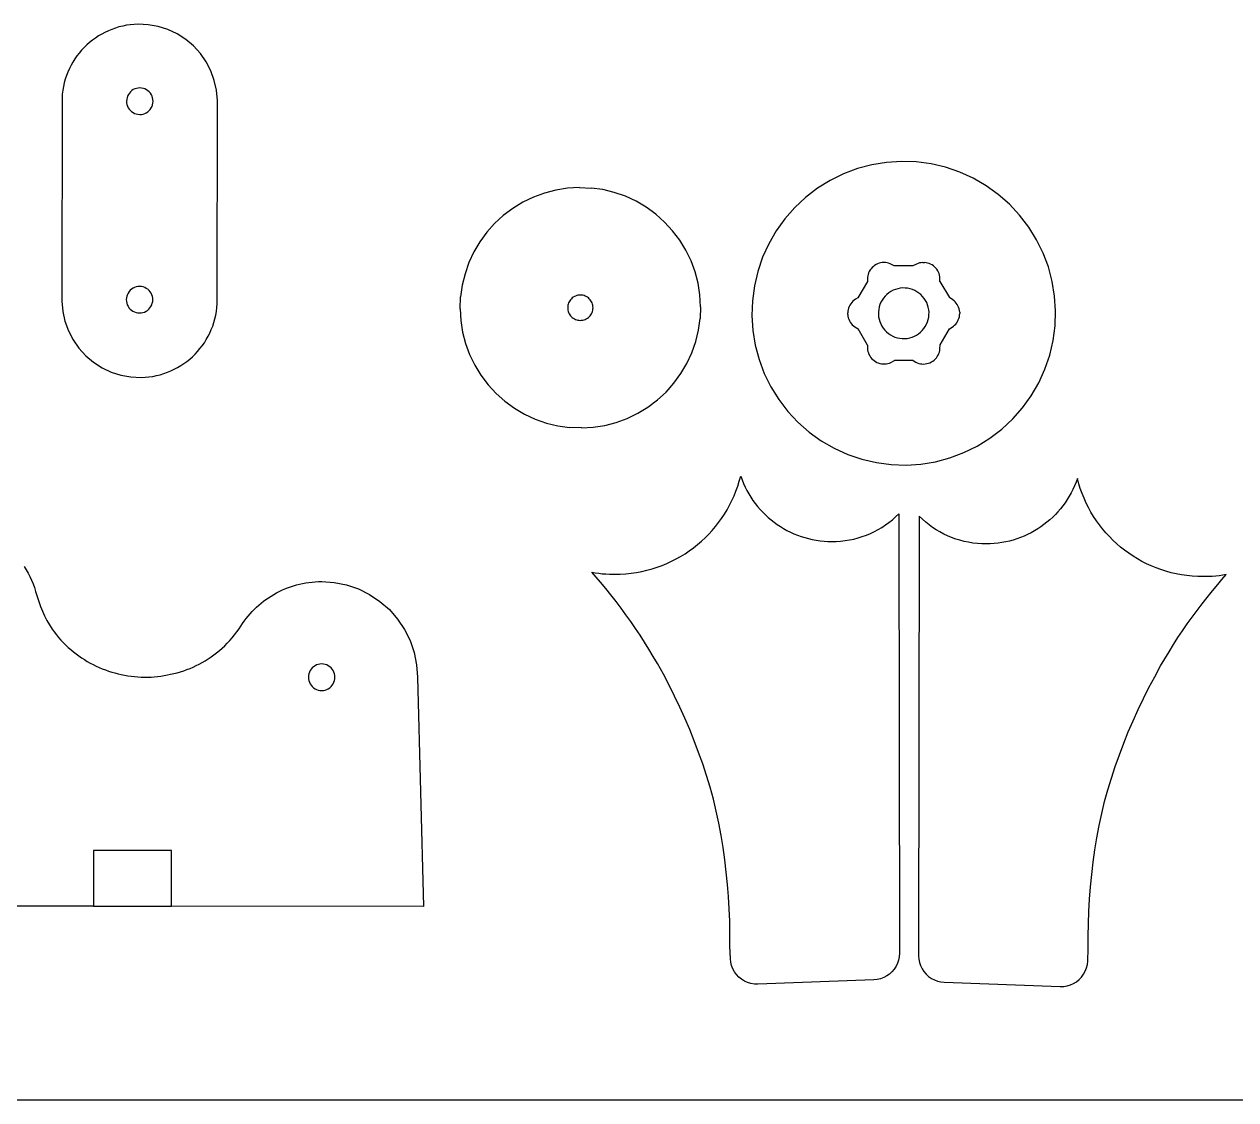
# Model space of a CAD drawing. Extents: x -8 to 8, y -4.7 to 4.7.
# Drawn here: x -3.76 to 2.22, y -4.67 to 0.64 of the extents above; entities that cross this region are included whole.
import ezdxf

# ---------------------------------------------------------------- set-up
doc = ezdxf.new("R2010")
doc.units = 0
doc.header["$MEASUREMENT"] = 0
doc.layers.get('0').update_dxf_attribs({"linetype": 'CONTINUOUS'})

msp = doc.modelspace()

# ---------------------------------------------------------------- linework, layer by layer
for p, q in [((-3.3625, 0.6044), (-3.3788, 0.5958)), ((-3.3459, 0.6122), (-3.3625, 0.6044)), ((-3.3287, 0.6193), (-3.3459, 0.6122)), ((-3.3112, 0.6255), (-3.3287, 0.6193)), ((-3.2933, 0.6309), (-3.3112, 0.6255)), ((-3.275, 0.6355), (-3.2933, 0.6309)), ((-3.2564, 0.6391), (-3.275, 0.6355)), ((-3.2374, 0.6419), (-3.2564, 0.6391)), ((-3.2182, 0.6437), (-3.2374, 0.6419)), ((-3.1987, 0.6446), (-3.2182, 0.6437)), ((-3.1486, 0.6423), (-3.1987, 0.6446)), ((-3.0991, 0.6334), (-3.1486, 0.6423)), ((-3.0513, 0.6182), (-3.0991, 0.6334)), ((-3.0058, 0.5969), (-3.0513, 0.6182)), ((-3.4524, 0.5421), (-3.4654, 0.5294)), ((-3.4388, 0.5542), (-3.4524, 0.5421)), ((-3.4246, 0.5656), (-3.4388, 0.5542)), ((-3.4098, 0.5764), (-3.4246, 0.5656)), ((-3.3946, 0.5864), (-3.4098, 0.5764)), ((-3.3788, 0.5958), (-3.3946, 0.5864)), ((-2.9635, 0.5698), (-3.0058, 0.5969)), ((-2.9251, 0.5374), (-2.9635, 0.5698)), ((-3.5008, 0.4878), (-3.5112, 0.4729)), ((-3.4896, 0.5023), (-3.5008, 0.4878)), ((-3.4778, 0.5161), (-3.4896, 0.5023)), ((-3.4654, 0.5294), (-3.4778, 0.5161)), ((-2.8913, 0.5003), (-2.9251, 0.5374)), ((-2.8626, 0.4591), (-2.8913, 0.5003)), ((-3.5382, 0.4251), (-3.5457, 0.4083)), ((-3.53, 0.4415), (-3.5382, 0.4251)), ((-3.5209, 0.4574), (-3.53, 0.4415)), ((-3.5112, 0.4729), (-3.5209, 0.4574)), ((-2.8395, 0.4146), (-2.8626, 0.4591)), ((-3.5583, 0.3734), (-3.5633, 0.3555)), ((-3.5524, 0.3911), (-3.5583, 0.3734)), ((-3.5457, 0.4083), (-3.5524, 0.3911)), ((-2.8225, 0.3673), (-2.8395, 0.4146)), ((-2.8117, 0.3183), (-2.8225, 0.3673)), ((-3.5732, 0.2996), (-3.5746, 0.2804)), ((-3.5708, 0.3185), (-3.5732, 0.2996)), ((-3.5675, 0.3371), (-3.5708, 0.3185)), ((-3.5633, 0.3555), (-3.5675, 0.3371)), ((-3.2421, 0.3046), (-3.2469, 0.2975)), ((-3.2364, 0.311), (-3.2421, 0.3046)), ((-3.2299, 0.3166), (-3.2364, 0.311)), ((-3.2227, 0.3213), (-3.2299, 0.3166)), ((-3.215, 0.325), (-3.2227, 0.3213)), ((-3.2069, 0.3277), (-3.215, 0.325)), ((-3.1985, 0.3293), (-3.2069, 0.3277)), ((-3.1899, 0.3298), (-3.1985, 0.3293)), ((-3.1814, 0.3291), (-3.1899, 0.3298)), ((-3.173, 0.3274), (-3.1814, 0.3291)), ((-3.1649, 0.3246), (-3.173, 0.3274)), ((-3.1573, 0.3207), (-3.1649, 0.3246)), ((-3.1502, 0.3159), (-3.1573, 0.3207)), ((-3.1438, 0.3102), (-3.1502, 0.3159)), ((-3.1382, 0.3037), (-3.1438, 0.3102)), ((-3.1335, 0.2965), (-3.1382, 0.3037)), ((-2.8074, 0.2683), (-2.8117, 0.3183)), ((-3.5746, 0.2804), (-3.5755, -0.7239)), ((-3.2553, 0.2734), (-3.256, 0.2649)), ((-3.256, 0.2649), (-3.2555, 0.2563)), ((-3.2555, 0.2563), (-3.2539, 0.2479)), ((-3.2536, 0.2818), (-3.2553, 0.2734)), ((-3.2539, 0.2479), (-3.2512, 0.2398)), ((-3.2508, 0.2899), (-3.2536, 0.2818)), ((-3.2512, 0.2398), (-3.2475, 0.2321)), ((-3.2469, 0.2975), (-3.2508, 0.2899)), ((-3.1298, 0.2888), (-3.1335, 0.2965)), ((-3.1302, 0.2387), (-3.1274, 0.2468)), ((-3.1271, 0.2807), (-3.1298, 0.2888)), ((-3.1274, 0.2468), (-3.1257, 0.2552)), ((-3.1255, 0.2723), (-3.1271, 0.2807)), ((-3.1257, 0.2552), (-3.125, 0.2637)), ((-3.125, 0.2637), (-3.1255, 0.2723)), ((-2.8084, -0.7361), (-2.8074, 0.2683)), ((-3.2475, 0.2321), (-3.2428, 0.2249)), ((-3.2428, 0.2249), (-3.2372, 0.2184)), ((-3.2372, 0.2184), (-3.2308, 0.2127)), ((-3.2308, 0.2127), (-3.2237, 0.2079)), ((-3.2237, 0.2079), (-3.2161, 0.204)), ((-3.2161, 0.204), (-3.208, 0.2012)), ((-3.208, 0.2012), (-3.1996, 0.1995)), ((-3.1996, 0.1995), (-3.1911, 0.1988)), ((-3.1911, 0.1988), (-3.1825, 0.1993)), ((-3.1825, 0.1993), (-3.1741, 0.2009)), ((-3.1741, 0.2009), (-3.166, 0.2036)), ((-3.166, 0.2036), (-3.1583, 0.2073)), ((-3.1583, 0.2073), (-3.1511, 0.212)), ((-3.1511, 0.212), (-3.1446, 0.2176)), ((-3.1446, 0.2176), (-3.1389, 0.224)), ((-3.1389, 0.224), (-3.1341, 0.2311)), ((-3.1341, 0.2311), (-3.1302, 0.2387)), ((0.4246, -0.05), (0.3535, -0.0689)), ((0.4973, -0.0381), (0.4246, -0.05)), ((0.5707, -0.0333), (0.4973, -0.0381)), ((0.6443, -0.0358), (0.5707, -0.0333)), ((0.7173, -0.0455), (0.6443, -0.0358)), ((0.7889, -0.0623), (0.7173, -0.0455)), ((0.2846, -0.0948), (0.2186, -0.1272)), ((0.3535, -0.0689), (0.2846, -0.0948)), ((0.8586, -0.0861), (0.7889, -0.0623)), ((0.9256, -0.1165), (0.8586, -0.0861)), ((0.9893, -0.1534), (0.9256, -0.1165)), ((-1.1356, -0.1746), (-1.192, -0.1892)), ((-1.078, -0.1655), (-1.1356, -0.1746)), ((-1.0198, -0.1622), (-1.078, -0.1655)), ((-1.0198, -0.1622), (-0.9616, -0.1646)), ((-0.9039, -0.1726), (-0.9616, -0.1646)), ((-0.8473, -0.1863), (-0.9039, -0.1726)), ((0.156, -0.166), (0.0976, -0.2108)), ((0.2186, -0.1272), (0.156, -0.166)), ((1.049, -0.1964), (0.9893, -0.1534)), ((-1.2991, -0.2346), (-1.3488, -0.265)), ((-1.2467, -0.2093), (-1.2991, -0.2346)), ((-1.192, -0.1892), (-1.2467, -0.2093)), ((-0.7923, -0.2055), (-0.8473, -0.1863)), ((-0.7394, -0.23), (-0.7923, -0.2055)), ((-0.6892, -0.2595), (-0.7394, -0.23)), ((0.0976, -0.2108), (0.0438, -0.261)), ((1.1043, -0.245), (1.049, -0.1964)), ((-1.3488, -0.265), (-1.3954, -0.3001)), ((-0.6421, -0.2938), (-0.6892, -0.2595)), ((-0.5986, -0.3326), (-0.6421, -0.2938)), ((0.0438, -0.261), (-0.0048, -0.3163)), ((1.1546, -0.2988), (1.1043, -0.245)), ((1.1993, -0.3572), (1.1546, -0.2988)), ((-1.4382, -0.3396), (-1.477, -0.3831)), ((-1.3954, -0.3001), (-1.4382, -0.3396)), ((-0.5591, -0.3754), (-0.5986, -0.3326)), ((-0.0048, -0.3163), (-0.0478, -0.3761)), ((1.2381, -0.4197), (1.1993, -0.3572)), ((-1.477, -0.3831), (-1.5113, -0.4302)), ((-0.524, -0.4219), (-0.5591, -0.3754)), ((-0.0478, -0.3761), (-0.0846, -0.4398)), ((-1.5113, -0.4302), (-1.5408, -0.4804)), ((-0.4936, -0.4716), (-0.524, -0.4219)), ((-0.4683, -0.5241), (-0.4936, -0.4716)), ((-0.0846, -0.4398), (-0.1151, -0.5068)), ((1.2706, -0.4858), (1.2381, -0.4197)), ((-1.5653, -0.5333), (-1.5845, -0.5883)), ((-1.5408, -0.4804), (-1.5653, -0.5333)), ((-0.4482, -0.5788), (-0.4683, -0.5241)), ((-0.1151, -0.5068), (-0.1388, -0.5764)), ((0.4602, -0.5364), (0.4526, -0.5391)), ((0.4679, -0.5344), (0.4602, -0.5364)), ((0.4758, -0.5331), (0.4679, -0.5344)), ((0.4838, -0.5327), (0.4758, -0.5331)), ((0.4918, -0.533), (0.4838, -0.5327)), ((0.4998, -0.5341), (0.4918, -0.533)), ((0.5076, -0.536), (0.4998, -0.5341)), ((0.5151, -0.5386), (0.5076, -0.536)), ((0.6527, -0.5372), (0.6453, -0.5402)), ((0.6604, -0.5349), (0.6527, -0.5372)), ((0.6683, -0.5334), (0.6604, -0.5349)), ((0.6763, -0.5327), (0.6683, -0.5334)), ((0.6763, -0.5327), (0.6843, -0.5328)), ((0.6922, -0.5336), (0.6843, -0.5328)), ((0.7001, -0.5353), (0.6922, -0.5336)), ((0.7077, -0.5376), (0.7001, -0.5353)), ((0.7151, -0.5408), (0.7077, -0.5376)), ((1.2964, -0.5547), (1.2706, -0.4858)), ((-1.5845, -0.5883), (-1.5981, -0.6449)), ((-0.4336, -0.6352), (-0.4482, -0.5788)), ((-0.1388, -0.5764), (-0.1556, -0.6481)), ((0.4062, -0.5913), (0.4043, -0.599)), ((0.4088, -0.5837), (0.4062, -0.5913)), ((0.4122, -0.5764), (0.4088, -0.5837)), ((0.4163, -0.5695), (0.4122, -0.5764)), ((0.421, -0.563), (0.4163, -0.5695)), ((0.4263, -0.5571), (0.421, -0.563)), ((0.4322, -0.5516), (0.4263, -0.5571)), ((0.4386, -0.5468), (0.4322, -0.5516)), ((0.4454, -0.5426), (0.4386, -0.5468)), ((0.4526, -0.5391), (0.4454, -0.5426)), ((0.5224, -0.542), (0.5151, -0.5386)), ((0.5352, -0.5495), (0.5224, -0.542)), ((0.6279, -0.5494), (0.5352, -0.5495)), ((0.6453, -0.5402), (0.6279, -0.5494)), ((0.7222, -0.5446), (0.7151, -0.5408)), ((0.7288, -0.5491), (0.7222, -0.5446)), ((0.7349, -0.5542), (0.7288, -0.5491)), ((0.7406, -0.5599), (0.7349, -0.5542)), ((0.7456, -0.5662), (0.7406, -0.5599)), ((0.75, -0.5729), (0.7456, -0.5662)), ((0.7537, -0.58), (0.75, -0.5729)), ((0.7567, -0.5874), (0.7537, -0.58)), ((0.759, -0.5951), (0.7567, -0.5874)), ((0.7605, -0.6029), (0.759, -0.5951)), ((1.3154, -0.6258), (1.2964, -0.5547)), ((-3.2163, -0.6558), (-3.224, -0.6595)), ((-3.2081, -0.6531), (-3.2163, -0.6558)), ((-3.1997, -0.6515), (-3.2081, -0.6531)), ((-3.1912, -0.651), (-3.1997, -0.6515)), ((-3.1826, -0.6516), (-3.1912, -0.651)), ((-3.1742, -0.6534), (-3.1826, -0.6516)), ((-3.1662, -0.6562), (-3.1742, -0.6534)), ((-3.1585, -0.6601), (-3.1662, -0.6562)), ((-1.5981, -0.6449), (-1.6062, -0.7026)), ((-0.4245, -0.6928), (-0.4336, -0.6352)), ((-0.1556, -0.6481), (-0.1653, -0.7211)), ((0.4024, -0.6267), (0.3562, -0.707)), ((0.4032, -0.607), (0.4024, -0.6267)), ((0.4043, -0.599), (0.4032, -0.607)), ((0.7612, -0.6109), (0.7605, -0.6029)), ((0.7611, -0.6258), (0.7612, -0.6109)), ((0.7611, -0.6258), (0.8075, -0.706)), ((1.3273, -0.6985), (1.3154, -0.6258)), ((-3.2566, -0.7074), (-3.2572, -0.7159)), ((-3.2572, -0.7159), (-3.2567, -0.7245)), ((-3.2548, -0.699), (-3.2566, -0.7074)), ((-3.252, -0.6909), (-3.2548, -0.699)), ((-3.2481, -0.6832), (-3.252, -0.6909)), ((-3.2433, -0.6762), (-3.2481, -0.6832)), ((-3.2376, -0.6698), (-3.2433, -0.6762)), ((-3.2311, -0.6642), (-3.2376, -0.6698)), ((-3.224, -0.6595), (-3.2311, -0.6642)), ((-3.1514, -0.6649), (-3.1585, -0.6601)), ((-3.145, -0.6706), (-3.1514, -0.6649)), ((-3.1395, -0.6771), (-3.145, -0.6706)), ((-3.1348, -0.6842), (-3.1395, -0.6771)), ((-3.131, -0.692), (-3.1348, -0.6842)), ((-3.1284, -0.7001), (-3.131, -0.692)), ((-3.1268, -0.7085), (-3.1284, -0.7001)), ((-3.1269, -0.7256), (-3.1263, -0.717)), ((-3.1263, -0.717), (-3.1268, -0.7085)), ((-1.6086, -0.7608), (-1.6062, -0.7026)), ((-1.0632, -0.7162), (-1.0669, -0.7212)), ((-1.0591, -0.7117), (-1.0632, -0.7162)), ((-1.0545, -0.7076), (-1.0591, -0.7117)), ((-1.0496, -0.7039), (-1.0545, -0.7076)), ((-1.0443, -0.7008), (-1.0496, -0.7039)), ((-1.0388, -0.6981), (-1.0443, -0.7008)), ((-1.033, -0.6961), (-1.0388, -0.6981)), ((-1.0271, -0.6946), (-1.033, -0.6961)), ((-1.021, -0.6937), (-1.0271, -0.6946)), ((-1.0149, -0.6934), (-1.021, -0.6937)), ((-1.0088, -0.6937), (-1.0149, -0.6934)), ((-1.0027, -0.6946), (-1.0088, -0.6937)), ((-0.9967, -0.6961), (-1.0027, -0.6946)), ((-0.991, -0.6981), (-0.9967, -0.6961)), ((-0.9854, -0.7008), (-0.991, -0.6981)), ((-0.9802, -0.7039), (-0.9854, -0.7008)), ((-0.9752, -0.7076), (-0.9802, -0.7039)), ((-0.9707, -0.7117), (-0.9752, -0.7076)), ((-0.9666, -0.7162), (-0.9707, -0.7117)), ((-0.9629, -0.7212), (-0.9666, -0.7162)), ((-0.4212, -0.7509), (-0.4245, -0.6928)), ((0.3433, -0.7143), (0.3367, -0.7189)), ((0.3562, -0.707), (0.3433, -0.7143)), ((0.4823, -0.708), (0.4754, -0.7182)), ((0.4901, -0.6986), (0.4823, -0.708)), ((0.4989, -0.69), (0.4901, -0.6986)), ((0.5084, -0.6823), (0.4989, -0.69)), ((0.5187, -0.6755), (0.5084, -0.6823)), ((0.5295, -0.6699), (0.5187, -0.6755)), ((0.5409, -0.6652), (0.5295, -0.6699)), ((0.5527, -0.6618), (0.5409, -0.6652)), ((0.5647, -0.6595), (0.5527, -0.6618)), ((0.5769, -0.6584), (0.5647, -0.6595)), ((0.5892, -0.6585), (0.5769, -0.6584)), ((0.6014, -0.6598), (0.5892, -0.6585)), ((0.6134, -0.6623), (0.6014, -0.6598)), ((0.6251, -0.6659), (0.6134, -0.6623)), ((0.6364, -0.6707), (0.6251, -0.6659)), ((0.6472, -0.6766), (0.6364, -0.6707)), ((0.6573, -0.6834), (0.6472, -0.6766)), ((0.6667, -0.6913), (0.6573, -0.6834)), ((0.6754, -0.7), (0.6667, -0.6913)), ((0.6831, -0.7096), (0.6754, -0.7)), ((0.6898, -0.7198), (0.6831, -0.7096)), ((0.8242, -0.7165), (0.8075, -0.706)), ((0.8305, -0.7214), (0.8242, -0.7165)), ((1.332, -0.7719), (1.3273, -0.6985)), ((-3.5755, -0.7239), (-3.5713, -0.774)), ((-3.5713, -0.774), (-3.5605, -0.823)), ((-3.2567, -0.7245), (-3.2551, -0.7329)), ((-3.2551, -0.7329), (-3.2524, -0.741)), ((-3.2524, -0.741), (-3.2487, -0.7487)), ((-3.2487, -0.7487), (-3.244, -0.7559)), ((-3.244, -0.7559), (-3.2384, -0.7624)), ((-3.2384, -0.7624), (-3.232, -0.7681)), ((-3.232, -0.7681), (-3.225, -0.7729)), ((-3.225, -0.7729), (-3.2173, -0.7767)), ((-3.2173, -0.7767), (-3.2092, -0.7796)), ((-3.1753, -0.7799), (-3.1672, -0.7772)), ((-3.1672, -0.7772), (-3.1595, -0.7735)), ((-3.1595, -0.7735), (-3.1523, -0.7688)), ((-3.1523, -0.7688), (-3.1459, -0.7632)), ((-3.1459, -0.7632), (-3.1402, -0.7568)), ((-3.1402, -0.7568), (-3.1353, -0.7497)), ((-3.1353, -0.7497), (-3.1315, -0.7421)), ((-3.1315, -0.7421), (-3.1287, -0.734)), ((-3.1287, -0.734), (-3.1269, -0.7256)), ((-2.8155, -0.7928), (-2.8122, -0.7742)), ((-2.8122, -0.7742), (-2.8098, -0.7553)), ((-2.8098, -0.7553), (-2.8084, -0.7361)), ((-1.6086, -0.7608), (-1.6052, -0.819)), ((-1.0771, -0.7498), (-1.0774, -0.7559)), ((-1.0774, -0.7559), (-1.0771, -0.762)), ((-1.0762, -0.7437), (-1.0771, -0.7498)), ((-1.0771, -0.762), (-1.0762, -0.7681)), ((-1.0747, -0.7377), (-1.0762, -0.7437)), ((-1.0762, -0.7681), (-1.0747, -0.774)), ((-1.0726, -0.732), (-1.0747, -0.7377)), ((-1.0747, -0.774), (-1.0726, -0.7798)), ((-1.07, -0.7264), (-1.0726, -0.732)), ((-1.0669, -0.7212), (-1.07, -0.7264)), ((-0.9598, -0.7264), (-0.9629, -0.7212)), ((-0.9571, -0.732), (-0.9598, -0.7264)), ((-0.9551, -0.7377), (-0.9571, -0.732)), ((-0.9571, -0.7798), (-0.9551, -0.774)), ((-0.9536, -0.7437), (-0.9551, -0.7377)), ((-0.9551, -0.774), (-0.9536, -0.7681)), ((-0.9527, -0.7498), (-0.9536, -0.7437)), ((-0.9536, -0.7681), (-0.9527, -0.762)), ((-0.9524, -0.7559), (-0.9527, -0.7498)), ((-0.9527, -0.762), (-0.9524, -0.7559)), ((-0.4212, -0.7509), (-0.4236, -0.8091)), ((-0.1653, -0.7211), (-0.1678, -0.7946)), ((0.3059, -0.7733), (0.3054, -0.7813)), ((0.3073, -0.7654), (0.3059, -0.7733)), ((0.3094, -0.7577), (0.3073, -0.7654)), ((0.3123, -0.7502), (0.3094, -0.7577)), ((0.3159, -0.743), (0.3123, -0.7502)), ((0.3202, -0.7363), (0.3159, -0.743)), ((0.3251, -0.73), (0.3202, -0.7363)), ((0.3307, -0.7242), (0.3251, -0.73)), ((0.3367, -0.7189), (0.3307, -0.7242)), ((0.4573, -0.7762), (0.4572, -0.7884)), ((0.4586, -0.764), (0.4573, -0.7762)), ((0.4611, -0.7519), (0.4586, -0.764)), ((0.4647, -0.7402), (0.4611, -0.7519)), ((0.4695, -0.7289), (0.4647, -0.7402)), ((0.4754, -0.7182), (0.4695, -0.7289)), ((0.6955, -0.7307), (0.6898, -0.7198)), ((0.7001, -0.7421), (0.6955, -0.7307)), ((0.7036, -0.7538), (0.7001, -0.7421)), ((0.7059, -0.7659), (0.7036, -0.7538)), ((0.707, -0.7781), (0.7059, -0.7659)), ((0.8363, -0.7269), (0.8305, -0.7214)), ((0.8415, -0.733), (0.8363, -0.7269)), ((0.8462, -0.7396), (0.8415, -0.733)), ((0.8501, -0.7465), (0.8462, -0.7396)), ((0.8534, -0.7539), (0.8501, -0.7465)), ((0.8559, -0.7615), (0.8534, -0.7539)), ((0.8576, -0.7693), (0.8559, -0.7615)), ((0.8586, -0.7772), (0.8576, -0.7693)), ((0.8586, -0.7772), (0.8588, -0.7852)), ((1.3295, -0.8455), (1.332, -0.7719)), ((-3.5605, -0.823), (-3.5434, -0.8702)), ((-3.2092, -0.7796), (-3.2008, -0.7813)), ((-3.2008, -0.7813), (-3.1923, -0.7819)), ((-3.1923, -0.7819), (-3.1838, -0.7815)), ((-3.1838, -0.7815), (-3.1753, -0.7799)), ((-2.8306, -0.8468), (-2.8247, -0.8291)), ((-2.8247, -0.8291), (-2.8196, -0.8112)), ((-2.8196, -0.8112), (-2.8155, -0.7928)), ((-1.6052, -0.819), (-1.5962, -0.8766)), ((-1.0726, -0.7798), (-1.07, -0.7853)), ((-1.07, -0.7853), (-1.0669, -0.7906)), ((-1.0669, -0.7906), (-1.0632, -0.7955)), ((-1.0632, -0.7955), (-1.0591, -0.8001)), ((-1.0591, -0.8001), (-1.0545, -0.8042)), ((-1.0545, -0.8042), (-1.0496, -0.8078)), ((-1.0496, -0.8078), (-1.0443, -0.811)), ((-1.0443, -0.811), (-1.0388, -0.8136)), ((-1.0388, -0.8136), (-1.033, -0.8157)), ((-1.033, -0.8157), (-1.0271, -0.8172)), ((-1.0271, -0.8172), (-1.021, -0.8181)), ((-1.021, -0.8181), (-1.0149, -0.8184)), ((-1.0149, -0.8184), (-1.0088, -0.8181)), ((-1.0088, -0.8181), (-1.0027, -0.8172)), ((-1.0027, -0.8172), (-0.9967, -0.8157)), ((-0.9967, -0.8157), (-0.991, -0.8136)), ((-0.991, -0.8136), (-0.9854, -0.811)), ((-0.9854, -0.811), (-0.9802, -0.8078)), ((-0.9802, -0.8078), (-0.9752, -0.8042)), ((-0.9752, -0.8042), (-0.9707, -0.8001)), ((-0.9707, -0.8001), (-0.9666, -0.7955)), ((-0.9666, -0.7955), (-0.9629, -0.7906)), ((-0.9629, -0.7906), (-0.9598, -0.7853)), ((-0.9598, -0.7853), (-0.9571, -0.7798)), ((-0.4316, -0.8668), (-0.4236, -0.8091)), ((-0.1678, -0.7946), (-0.1631, -0.8681)), ((0.3056, -0.7893), (0.3054, -0.7813)), ((0.3056, -0.7893), (0.3065, -0.7972)), ((0.3065, -0.7972), (0.3083, -0.8051)), ((0.3083, -0.8051), (0.3108, -0.8127)), ((0.3108, -0.8127), (0.3141, -0.82)), ((0.3141, -0.82), (0.318, -0.827)), ((0.318, -0.827), (0.3226, -0.8335)), ((0.3226, -0.8335), (0.3279, -0.8396)), ((0.4572, -0.7884), (0.4583, -0.8006)), ((0.4583, -0.8006), (0.4606, -0.8127)), ((0.4606, -0.8127), (0.4641, -0.8245)), ((0.4641, -0.8245), (0.4687, -0.8358)), ((0.4687, -0.8358), (0.4744, -0.8467)), ((0.6888, -0.8484), (0.6947, -0.8376)), ((0.6947, -0.8376), (0.6994, -0.8263)), ((0.6994, -0.8263), (0.7031, -0.8146)), ((0.7031, -0.8146), (0.7056, -0.8026)), ((0.7056, -0.8026), (0.7069, -0.7904)), ((0.7069, -0.7904), (0.707, -0.7781)), ((0.8335, -0.8424), (0.839, -0.8366)), ((0.839, -0.8366), (0.844, -0.8302)), ((0.844, -0.8302), (0.8482, -0.8235)), ((0.8482, -0.8235), (0.8518, -0.8163)), ((0.8518, -0.8163), (0.8547, -0.8088)), ((0.8547, -0.8088), (0.8569, -0.8011)), ((0.8569, -0.8011), (0.8582, -0.7932)), ((0.8582, -0.7932), (0.8588, -0.7852)), ((-3.5434, -0.8702), (-3.5204, -0.9148)), ((-2.862, -0.9131), (-2.853, -0.8972)), ((-2.853, -0.8972), (-2.8447, -0.8808)), ((-2.8447, -0.8808), (-2.8373, -0.864)), ((-2.8373, -0.864), (-2.8306, -0.8468)), ((-1.5962, -0.8766), (-1.5816, -0.933)), ((-0.4453, -0.9235), (-0.4316, -0.8668)), ((-0.1631, -0.8681), (-0.1512, -0.9407)), ((0.3279, -0.8396), (0.3337, -0.8451)), ((0.3337, -0.8451), (0.34, -0.85)), ((0.34, -0.85), (0.3566, -0.8606)), ((0.4031, -0.9408), (0.3566, -0.8606)), ((0.4744, -0.8467), (0.4811, -0.8569)), ((0.4811, -0.8569), (0.4888, -0.8665)), ((0.4888, -0.8665), (0.4974, -0.8752)), ((0.4974, -0.8752), (0.5068, -0.8831)), ((0.5068, -0.8831), (0.517, -0.89)), ((0.517, -0.89), (0.5278, -0.8958)), ((0.5278, -0.8958), (0.539, -0.9006)), ((0.6233, -0.9013), (0.6346, -0.8967)), ((0.6346, -0.8967), (0.6455, -0.891)), ((0.6455, -0.891), (0.6558, -0.8842)), ((0.6558, -0.8842), (0.6653, -0.8765)), ((0.6653, -0.8765), (0.674, -0.8679)), ((0.674, -0.8679), (0.6819, -0.8585)), ((0.6819, -0.8585), (0.6888, -0.8484)), ((0.7617, -0.9398), (0.808, -0.8595)), ((0.808, -0.8595), (0.8209, -0.8522)), ((0.8209, -0.8522), (0.8274, -0.8476)), ((0.8274, -0.8476), (0.8335, -0.8424)), ((1.3198, -0.9184), (1.3295, -0.8455)), ((-3.5204, -0.9148), (-3.4917, -0.956)), ((-3.4917, -0.956), (-3.4578, -0.9931)), ((-2.8933, -0.958), (-2.8822, -0.9435)), ((-2.8822, -0.9435), (-2.8718, -0.9286)), ((-2.8718, -0.9286), (-2.862, -0.9131)), ((-1.5816, -0.933), (-1.5615, -0.9877)), ((-0.4645, -0.9785), (-0.4453, -0.9235)), ((-0.1512, -0.9407), (-0.1322, -1.0118)), ((0.4031, -0.9408), (0.403, -0.9556)), ((0.403, -0.9556), (0.4037, -0.9636)), ((0.539, -0.9006), (0.5508, -0.9043)), ((0.5508, -0.9043), (0.5628, -0.9068)), ((0.5628, -0.9068), (0.575, -0.9081)), ((0.575, -0.9081), (0.5872, -0.9082)), ((0.5872, -0.9082), (0.5995, -0.9071)), ((0.5995, -0.9071), (0.6115, -0.9048)), ((0.6115, -0.9048), (0.6233, -0.9013)), ((0.7609, -0.9595), (0.7617, -0.9398)), ((1.303, -0.9901), (1.3198, -0.9184)), ((-3.4578, -0.9931), (-3.4194, -1.0255)), ((-2.9584, -1.0213), (-2.9442, -1.0099)), ((-2.9442, -1.0099), (-2.9306, -0.9978)), ((-2.9306, -0.9978), (-2.9176, -0.9851)), ((-2.9176, -0.9851), (-2.9051, -0.9718)), ((-2.9051, -0.9718), (-2.8933, -0.958)), ((-1.5615, -0.9877), (-1.5361, -1.0401)), ((-0.489, -1.0314), (-0.4645, -0.9785)), ((-0.1322, -1.0118), (-0.1064, -1.0807)), ((0.4037, -0.9636), (0.4052, -0.9715)), ((0.4052, -0.9715), (0.4074, -0.9791)), ((0.4074, -0.9791), (0.4105, -0.9866)), ((0.4105, -0.9866), (0.4142, -0.9937)), ((0.4142, -0.9937), (0.4186, -1.0004)), ((0.4186, -1.0004), (0.4236, -1.0066)), ((0.4236, -1.0066), (0.4292, -1.0123)), ((0.4292, -1.0123), (0.4354, -1.0174)), ((0.629, -1.017), (0.5363, -1.0172)), ((0.629, -1.017), (0.6418, -1.0246)), ((0.7256, -1.0197), (0.732, -1.0149)), ((0.732, -1.0149), (0.7379, -1.0095)), ((0.7379, -1.0095), (0.7432, -1.0035)), ((0.7432, -1.0035), (0.7479, -0.997)), ((0.7479, -0.997), (0.752, -0.9901)), ((0.752, -0.9901), (0.7553, -0.9828)), ((0.7553, -0.9828), (0.758, -0.9753)), ((0.758, -0.9753), (0.7598, -0.9675)), ((0.7598, -0.9675), (0.7609, -0.9595)), ((1.2793, -1.0598), (1.303, -0.9901)), ((-3.4194, -1.0255), (-3.3772, -1.0526)), ((-3.3772, -1.0526), (-3.3317, -1.0739)), ((-3.3317, -1.0739), (-3.2838, -1.0891)), ((-3.0718, -1.0812), (-3.0542, -1.075)), ((-3.0542, -1.075), (-3.0371, -1.0679)), ((-3.0371, -1.0679), (-3.0204, -1.0601)), ((-3.0204, -1.0601), (-3.0042, -1.0515)), ((-3.0042, -1.0515), (-2.9884, -1.0421)), ((-2.9884, -1.0421), (-2.9732, -1.0321)), ((-2.9732, -1.0321), (-2.9584, -1.0213)), ((-1.5361, -1.0401), (-1.5058, -1.0898)), ((-0.5185, -1.0816), (-0.489, -1.0314)), ((0.4354, -1.0174), (0.442, -1.0219)), ((0.442, -1.0219), (0.449, -1.0258)), ((0.449, -1.0258), (0.4564, -1.0289)), ((0.4564, -1.0289), (0.4641, -1.0313)), ((0.4641, -1.0313), (0.4719, -1.0329)), ((0.4719, -1.0329), (0.4799, -1.0337)), ((0.4799, -1.0337), (0.4879, -1.0338)), ((0.4879, -1.0338), (0.4959, -1.0331)), ((0.4959, -1.0331), (0.5037, -1.0316)), ((0.5037, -1.0316), (0.5114, -1.0293)), ((0.5114, -1.0293), (0.5189, -1.0263)), ((0.5189, -1.0263), (0.5363, -1.0172)), ((0.6418, -1.0246), (0.649, -1.0279)), ((0.649, -1.0279), (0.6566, -1.0306)), ((0.6566, -1.0306), (0.6644, -1.0324)), ((0.6644, -1.0324), (0.6723, -1.0335)), ((0.6723, -1.0335), (0.6803, -1.0339)), ((0.6803, -1.0339), (0.6883, -1.0334)), ((0.6883, -1.0334), (0.6962, -1.0322)), ((0.6962, -1.0322), (0.704, -1.0302)), ((0.704, -1.0302), (0.7115, -1.0274)), ((0.7115, -1.0274), (0.7187, -1.0239)), ((0.7187, -1.0239), (0.7256, -1.0197)), ((1.2488, -1.1268), (1.2793, -1.0598)), ((-3.2838, -1.0891), (-3.2344, -1.098)), ((-3.2344, -1.098), (-3.1843, -1.1003)), ((-3.1843, -1.1003), (-3.1648, -1.0994)), ((-3.1648, -1.0994), (-3.1455, -1.0976)), ((-3.1455, -1.0976), (-3.1266, -1.0948)), ((-3.1266, -1.0948), (-3.108, -1.0912)), ((-3.108, -1.0912), (-3.0897, -1.0866)), ((-3.0897, -1.0866), (-3.0718, -1.0812)), ((-1.5058, -1.0898), (-1.4707, -1.1363)), ((-1.4707, -1.1363), (-1.4312, -1.1792)), ((-0.5916, -1.1722), (-0.5528, -1.1287)), ((-0.5528, -1.1287), (-0.5185, -1.0816)), ((-0.1064, -1.0807), (-0.0739, -1.1468)), ((1.2119, -1.1905), (1.2488, -1.1268)), ((-1.4312, -1.1792), (-1.3877, -1.218)), ((-0.6344, -1.2117), (-0.5916, -1.1722)), ((-0.0739, -1.1468), (-0.0351, -1.2093)), ((1.169, -1.2502), (1.2119, -1.1905)), ((-1.3877, -1.218), (-1.3406, -1.2523)), ((-1.3406, -1.2523), (-1.2904, -1.2818)), ((-0.7307, -1.2771), (-0.6809, -1.2468)), ((-0.6809, -1.2468), (-0.6344, -1.2117)), ((-0.0351, -1.2093), (0.0096, -1.2678)), ((1.1204, -1.3055), (1.169, -1.2502)), ((-1.2904, -1.2818), (-1.2375, -1.3063)), ((-1.2375, -1.3063), (-1.1825, -1.3254)), ((-0.8378, -1.3226), (-0.7831, -1.3025)), ((-0.7831, -1.3025), (-0.7307, -1.2771)), ((0.0096, -1.2678), (0.0598, -1.3216)), ((1.0666, -1.3558), (1.1204, -1.3055)), ((-1.1825, -1.3254), (-1.1259, -1.3391)), ((-1.1259, -1.3391), (-1.0681, -1.3472)), ((-1.0099, -1.3496), (-1.0681, -1.3472)), ((-1.0099, -1.3496), (-0.9518, -1.3462)), ((-0.9518, -1.3462), (-0.8942, -1.3372)), ((-0.8942, -1.3372), (-0.8378, -1.3226)), ((0.0598, -1.3216), (0.1151, -1.3702)), ((0.1151, -1.3702), (0.1749, -1.4131)), ((1.0081, -1.4005), (1.0666, -1.3558)), ((0.1749, -1.4131), (0.2386, -1.45)), ((0.9456, -1.4393), (1.0081, -1.4005)), ((0.2386, -1.45), (0.3056, -1.4804)), ((0.3056, -1.4804), (0.3753, -1.5042)), ((0.8106, -1.4976), (0.8795, -1.4718)), ((0.8795, -1.4718), (0.9456, -1.4393)), ((0.3753, -1.5042), (0.4469, -1.521)), ((0.4469, -1.521), (0.5199, -1.5307)), ((0.5199, -1.5307), (0.5934, -1.5332)), ((0.5934, -1.5332), (0.6669, -1.5285)), ((0.6669, -1.5285), (0.7395, -1.5166)), ((0.7395, -1.5166), (0.8106, -1.4976)), ((-0.2376, -1.6378), (-0.2298, -1.6133)), ((-0.2298, -1.6133), (-0.2231, -1.5883)), ((-0.2231, -1.5883), (-0.2164, -1.6066)), ((-0.2164, -1.6066), (-0.2091, -1.6244)), ((1.4397, -1.6001), (1.433, -1.6184)), ((1.4464, -1.6251), (1.4397, -1.6001)), ((-0.2559, -1.6856), (-0.2463, -1.6619)), ((-0.2463, -1.6619), (-0.2376, -1.6378)), ((-0.2091, -1.6244), (-0.2011, -1.6419)), ((-0.2011, -1.6419), (-0.1924, -1.659)), ((-0.1924, -1.659), (-0.1831, -1.6756)), ((1.409, -1.6707), (1.3997, -1.6874)), ((1.4177, -1.6537), (1.409, -1.6707)), ((1.4257, -1.6362), (1.4177, -1.6537)), ((1.433, -1.6184), (1.4257, -1.6362)), ((1.4542, -1.6496), (1.4464, -1.6251)), ((1.4629, -1.6737), (1.4542, -1.6496)), ((1.4725, -1.6974), (1.4629, -1.6737)), ((-0.2902, -1.7537), (-0.2779, -1.7315)), ((-0.2779, -1.7315), (-0.2664, -1.7088)), ((-0.2664, -1.7088), (-0.2559, -1.6856)), ((-0.1831, -1.6756), (-0.1731, -1.6918)), ((-0.1731, -1.6918), (-0.1625, -1.7075)), ((-0.1625, -1.7075), (-0.1514, -1.7228)), ((-0.1514, -1.7228), (-0.1396, -1.7376)), ((1.368, -1.7346), (1.3563, -1.7494)), ((1.3792, -1.7193), (1.368, -1.7346)), ((1.3897, -1.7036), (1.3792, -1.7193)), ((1.3997, -1.6874), (1.3897, -1.7036)), ((1.4831, -1.7206), (1.4725, -1.6974)), ((1.4945, -1.7433), (1.4831, -1.7206)), ((-0.3173, -1.7964), (-0.3033, -1.7754)), ((-0.3033, -1.7754), (-0.2902, -1.7537)), ((-0.1396, -1.7376), (-0.1273, -1.7519)), ((-0.1273, -1.7519), (-0.1145, -1.7657)), ((-0.1145, -1.7657), (-0.1011, -1.779)), ((-0.1011, -1.779), (-0.0873, -1.7917)), ((-0.0873, -1.7917), (-0.0729, -1.8038)), ((0.526, -1.803), (0.5421, -1.7887)), ((0.5421, -1.7887), (0.5575, -1.7736)), ((0.5575, -1.7736), (0.5584, -1.8141)), ((0.6591, -1.7854), (0.6582, -1.8259)), ((0.6746, -1.8005), (0.6591, -1.7854)), ((1.3178, -1.7908), (1.3039, -1.8035)), ((1.3311, -1.7775), (1.3178, -1.7908)), ((1.344, -1.7637), (1.3311, -1.7775)), ((1.3563, -1.7494), (1.344, -1.7637)), ((1.5068, -1.7655), (1.4945, -1.7433)), ((1.52, -1.7871), (1.5068, -1.7655)), ((1.5339, -1.8082), (1.52, -1.7871)), ((-0.364, -1.8561), (-0.3477, -1.8368)), ((-0.3477, -1.8368), (-0.3321, -1.8169)), ((-0.3321, -1.8169), (-0.3173, -1.7964)), ((-0.0729, -1.8038), (-0.0581, -1.8154)), ((-0.0581, -1.8154), (-0.0428, -1.8264)), ((-0.0428, -1.8264), (-0.0271, -1.8368)), ((-0.0271, -1.8368), (-0.011, -1.8466)), ((-0.011, -1.8466), (0.0055, -1.8558)), ((0.4371, -1.8619), (0.4559, -1.8519)), ((0.4559, -1.8519), (0.4743, -1.8409)), ((0.4743, -1.8409), (0.4921, -1.8291)), ((0.4921, -1.8291), (0.5093, -1.8165)), ((0.5093, -1.8165), (0.526, -1.803)), ((0.5584, -1.8141), (0.5607, -3.945)), ((0.6582, -1.8259), (0.6559, -3.9568)), ((0.6906, -1.8148), (0.6746, -1.8005)), ((0.7073, -1.8283), (0.6906, -1.8148)), ((0.7245, -1.8409), (0.7073, -1.8283)), ((0.7424, -1.8527), (0.7245, -1.8409)), ((0.7607, -1.8637), (0.7424, -1.8527)), ((1.2438, -1.8486), (1.2276, -1.8584)), ((1.2595, -1.8382), (1.2438, -1.8486)), ((1.2747, -1.8272), (1.2595, -1.8382)), ((1.2895, -1.8156), (1.2747, -1.8272)), ((1.3039, -1.8035), (1.2895, -1.8156)), ((1.5487, -1.8287), (1.5339, -1.8082)), ((1.5643, -1.8486), (1.5487, -1.8287)), ((1.5806, -1.8679), (1.5643, -1.8486)), ((-0.4365, -1.9263), (-0.4173, -1.9098)), ((-0.4173, -1.9098), (-0.3989, -1.8926)), ((-0.3989, -1.8926), (-0.3811, -1.8747)), ((-0.3811, -1.8747), (-0.364, -1.8561)), ((0.0055, -1.8558), (0.0224, -1.8643)), ((0.0224, -1.8643), (0.0396, -1.8721)), ((0.0396, -1.8721), (0.0572, -1.8793)), ((0.0572, -1.8793), (0.0751, -1.8858)), ((0.0751, -1.8858), (0.0933, -1.8915)), ((0.0933, -1.8915), (0.1119, -1.8966)), ((0.1119, -1.8966), (0.1306, -1.9009)), ((0.1306, -1.9009), (0.1497, -1.9045)), ((0.1497, -1.9045), (0.1689, -1.9072)), ((0.1689, -1.9072), (0.1884, -1.9093)), ((0.1884, -1.9093), (0.2081, -1.9105)), ((0.2081, -1.9105), (0.228, -1.9109)), ((0.228, -1.9109), (0.248, -1.9105)), ((0.248, -1.9105), (0.2704, -1.909)), ((0.2704, -1.909), (0.2926, -1.9065)), ((0.2926, -1.9065), (0.3144, -1.9031)), ((0.3144, -1.9031), (0.3359, -1.8986)), ((0.3359, -1.8986), (0.357, -1.8931)), ((0.357, -1.8931), (0.3776, -1.8867)), ((0.3776, -1.8867), (0.3979, -1.8794)), ((0.3979, -1.8794), (0.4177, -1.8711)), ((0.4177, -1.8711), (0.4371, -1.8619)), ((0.7796, -1.8737), (0.7607, -1.8637)), ((0.7989, -1.8829), (0.7796, -1.8737)), ((0.8187, -1.8912), (0.7989, -1.8829)), ((0.839, -1.8985), (0.8187, -1.8912)), ((0.8597, -1.9049), (0.839, -1.8985)), ((0.8807, -1.9104), (0.8597, -1.9049)), ((0.9022, -1.9148), (0.8807, -1.9104)), ((1.086, -1.9127), (1.0669, -1.9162)), ((1.1048, -1.9084), (1.086, -1.9127)), ((1.1233, -1.9033), (1.1048, -1.9084)), ((1.1415, -1.8975), (1.1233, -1.9033)), ((1.1594, -1.8911), (1.1415, -1.8975)), ((1.177, -1.8839), (1.1594, -1.8911)), ((1.1942, -1.8761), (1.177, -1.8839)), ((1.2111, -1.8676), (1.1942, -1.8761)), ((1.2276, -1.8584), (1.2111, -1.8676)), ((1.5977, -1.8864), (1.5806, -1.8679)), ((1.6155, -1.9044), (1.5977, -1.8864)), ((1.634, -1.9216), (1.6155, -1.9044)), ((-0.5195, -1.9844), (-0.4978, -1.9711)), ((-0.4978, -1.9711), (-0.4768, -1.9569)), ((-0.4768, -1.9569), (-0.4563, -1.942)), ((-0.4563, -1.942), (-0.4365, -1.9263)), ((0.924, -1.9183), (0.9022, -1.9148)), ((0.9462, -1.9208), (0.924, -1.9183)), ((0.9686, -1.9223), (0.9462, -1.9208)), ((0.9887, -1.9227), (0.9686, -1.9223)), ((1.0085, -1.9223), (0.9887, -1.9227)), ((1.0282, -1.9211), (1.0085, -1.9223)), ((1.0477, -1.919), (1.0282, -1.9211)), ((1.0669, -1.9162), (1.0477, -1.919)), ((1.6531, -1.938), (1.634, -1.9216)), ((1.6729, -1.9538), (1.6531, -1.938)), ((1.6934, -1.9687), (1.6729, -1.9538)), ((1.7145, -1.9829), (1.6934, -1.9687)), ((-3.7613, -2.0338), (-3.7513, -2.0503)), ((-0.6359, -2.038), (-0.6116, -2.0291)), ((-0.6116, -2.0291), (-0.5878, -2.0193)), ((-0.5878, -2.0193), (-0.5645, -2.0086)), ((-0.5645, -2.0086), (-0.5417, -1.9969)), ((-0.5417, -1.9969), (-0.5195, -1.9844)), ((1.7361, -1.9962), (1.7145, -1.9829)), ((1.7583, -2.0087), (1.7361, -1.9962)), ((1.7811, -2.0204), (1.7583, -2.0087)), ((1.8044, -2.0311), (1.7811, -2.0204)), ((1.8282, -2.0409), (1.8044, -2.0311)), ((-3.7513, -2.0503), (-3.7419, -2.0671)), ((-3.7419, -2.0671), (-3.7332, -2.0844)), ((-3.7332, -2.0844), (-3.7252, -2.1021)), ((-0.9585, -2.0624), (-0.9414, -2.0653)), ((-0.9372, -2.0868), (-0.9585, -2.0624)), ((-0.9414, -2.0653), (-0.9241, -2.0677)), ((-0.9161, -2.1115), (-0.9372, -2.0868)), ((-0.9241, -2.0677), (-0.9067, -2.0696)), ((-0.9067, -2.0696), (-0.8891, -2.0711)), ((-0.8891, -2.0711), (-0.8714, -2.0721)), ((-0.8714, -2.0721), (-0.8536, -2.0726)), ((-0.8536, -2.0726), (-0.8356, -2.0726)), ((-0.8356, -2.0726), (-0.8176, -2.0721)), ((-0.8176, -2.0721), (-0.7905, -2.0704)), ((-0.7905, -2.0704), (-0.7638, -2.0676)), ((-0.7638, -2.0676), (-0.7374, -2.0638)), ((-0.7374, -2.0638), (-0.7114, -2.0589)), ((-0.7114, -2.0589), (-0.6858, -2.0529)), ((-0.6858, -2.0529), (-0.6606, -2.046)), ((-0.6606, -2.046), (-0.6359, -2.038)), ((1.8525, -2.0498), (1.8282, -2.0409)), ((1.8772, -2.0577), (1.8525, -2.0498)), ((1.9024, -2.0647), (1.8772, -2.0577)), ((1.928, -2.0706), (1.9024, -2.0647)), ((1.954, -2.0756), (1.928, -2.0706)), ((1.9804, -2.0794), (1.954, -2.0756)), ((2.0071, -2.0822), (1.9804, -2.0794)), ((2.0342, -2.0839), (2.0071, -2.0822)), ((2.0522, -2.0844), (2.0342, -2.0839)), ((2.0702, -2.0844), (2.0522, -2.0844)), ((2.088, -2.0839), (2.0702, -2.0844)), ((2.1057, -2.0829), (2.088, -2.0839)), ((2.1233, -2.0814), (2.1057, -2.0829)), ((2.1407, -2.0795), (2.1233, -2.0814)), ((2.158, -2.0771), (2.1407, -2.0795)), ((2.1538, -2.0986), (2.1751, -2.0742)), ((2.1751, -2.0742), (2.158, -2.0771)), ((-3.7252, -2.1021), (-3.7178, -2.1201)), ((-3.7178, -2.1201), (-3.7112, -2.1385)), ((-3.7112, -2.1385), (-3.7053, -2.1571)), ((-2.5024, -2.1579), (-2.4886, -2.1514)), ((-2.4886, -2.1514), (-2.4746, -2.1452)), ((-2.4746, -2.1452), (-2.4604, -2.1395)), ((-2.4604, -2.1395), (-2.4459, -2.1343)), ((-2.4459, -2.1343), (-2.4313, -2.1295)), ((-2.4313, -2.1295), (-2.4165, -2.1252)), ((-2.4165, -2.1252), (-2.4015, -2.1214)), ((-2.4015, -2.1214), (-2.3863, -2.1181)), ((-2.3863, -2.1181), (-2.3709, -2.1152)), ((-2.3709, -2.1152), (-2.3554, -2.1129)), ((-2.3554, -2.1129), (-2.3398, -2.111)), ((-2.3398, -2.111), (-2.324, -2.1097)), ((-2.324, -2.1097), (-2.3081, -2.1089)), ((-2.3081, -2.1089), (-2.2921, -2.1087)), ((-2.2921, -2.1087), (-2.2304, -2.1127)), ((-2.2304, -2.1127), (-2.1698, -2.1248)), ((-2.1698, -2.1248), (-2.1113, -2.1447)), ((-2.1113, -2.1447), (-2.0559, -2.1721)), ((-0.8898, -2.1429), (-0.9161, -2.1115)), ((-0.8641, -2.1748), (-0.8898, -2.1429)), ((2.1065, -2.1547), (2.1327, -2.1233)), ((2.1327, -2.1233), (2.1538, -2.0986)), ((-3.7053, -2.1571), (-3.6981, -2.1826)), ((-3.6981, -2.1826), (-3.6899, -2.2075)), ((-3.6899, -2.2075), (-3.6809, -2.2317)), ((-2.5915, -2.2155), (-2.5796, -2.2061)), ((-2.5796, -2.2061), (-2.5674, -2.1971)), ((-2.5674, -2.1971), (-2.555, -2.1884)), ((-2.555, -2.1884), (-2.5422, -2.1802)), ((-2.5422, -2.1802), (-2.5292, -2.1724)), ((-2.5292, -2.1724), (-2.5159, -2.1649)), ((-2.5159, -2.1649), (-2.5024, -2.1579)), ((-2.0559, -2.1721), (-2.0045, -2.2064)), ((-2.0045, -2.2064), (-1.9581, -2.2472)), ((-0.8388, -2.207), (-0.8641, -2.1748)), ((-0.814, -2.2397), (-0.8388, -2.207)), ((2.0554, -2.2188), (2.0807, -2.1866)), ((2.0807, -2.1866), (2.1065, -2.1547)), ((-3.6809, -2.2317), (-3.6711, -2.2553)), ((-3.6711, -2.2553), (-3.6604, -2.2783)), ((-2.6561, -2.2797), (-2.6462, -2.2681)), ((-2.6462, -2.2681), (-2.6359, -2.2569)), ((-2.6359, -2.2569), (-2.6253, -2.246)), ((-2.6253, -2.246), (-2.6144, -2.2355)), ((-2.6144, -2.2355), (-2.6031, -2.2253)), ((-2.6031, -2.2253), (-2.5915, -2.2155)), ((-1.9581, -2.2472), (-1.9173, -2.2936)), ((-0.7897, -2.2727), (-0.814, -2.2397)), ((-0.7659, -2.3061), (-0.7897, -2.2727)), ((2.0063, -2.2845), (2.0306, -2.2515)), ((2.0306, -2.2515), (2.0554, -2.2188)), ((-3.6604, -2.2783), (-3.6489, -2.3006)), ((-3.6489, -2.3006), (-3.6367, -2.3223)), ((-3.6367, -2.3223), (-3.6237, -2.3434)), ((-2.6999, -2.3422), (-2.6919, -2.3291)), ((-2.6919, -2.3291), (-2.6835, -2.3163)), ((-2.6835, -2.3163), (-2.6748, -2.3037)), ((-2.6748, -2.3037), (-2.6656, -2.2915)), ((-2.6656, -2.2915), (-2.6561, -2.2797)), ((-1.9173, -2.2936), (-1.883, -2.345)), ((-0.7427, -2.3398), (-0.7659, -2.3061)), ((1.9593, -2.3516), (1.9825, -2.3179)), ((1.9825, -2.3179), (2.0063, -2.2845)), ((-3.6237, -2.3434), (-3.6134, -2.3575)), ((-3.6134, -2.3575), (-3.6027, -2.3713)), ((-3.6027, -2.3713), (-3.5916, -2.3846)), ((-3.5916, -2.3846), (-3.5802, -2.3975)), ((-2.7463, -2.3996), (-2.7342, -2.386)), ((-2.7342, -2.386), (-2.7224, -2.3719)), ((-2.7224, -2.3719), (-2.711, -2.3573)), ((-2.711, -2.3573), (-2.6999, -2.3422)), ((-1.883, -2.345), (-1.8557, -2.4005)), ((-0.7199, -2.374), (-0.7427, -2.3398)), ((-0.6977, -2.4084), (-0.7199, -2.374)), ((1.9143, -2.4202), (1.9365, -2.3857)), ((1.9365, -2.3857), (1.9593, -2.3516)), ((-3.5802, -2.3975), (-3.5685, -2.41)), ((-3.5685, -2.41), (-3.5565, -2.422)), ((-3.5565, -2.422), (-3.5441, -2.4336)), ((-3.5441, -2.4336), (-3.5315, -2.4448)), ((-3.5315, -2.4448), (-3.5185, -2.4556)), ((-2.8111, -2.46), (-2.7976, -2.4489)), ((-2.7976, -2.4489), (-2.7843, -2.4374)), ((-2.7843, -2.4374), (-2.7713, -2.4253)), ((-2.7713, -2.4253), (-2.7586, -2.4127)), ((-2.7586, -2.4127), (-2.7463, -2.3996)), ((-1.8557, -2.4005), (-1.8359, -2.459)), ((-0.6761, -2.4432), (-0.6977, -2.4084)), ((-0.6549, -2.4783), (-0.6761, -2.4432)), ((1.8927, -2.455), (1.9143, -2.4202)), ((-3.5185, -2.4556), (-3.5053, -2.4659)), ((-3.5053, -2.4659), (-3.4918, -2.4758)), ((-3.4918, -2.4758), (-3.4781, -2.4852)), ((-3.4781, -2.4852), (-3.4641, -2.4943)), ((-3.4641, -2.4943), (-3.4499, -2.5028)), ((-3.4499, -2.5028), (-3.4355, -2.511)), ((-3.4355, -2.511), (-3.4209, -2.5187)), ((-2.897, -2.5162), (-2.8822, -2.508)), ((-2.8822, -2.508), (-2.8675, -2.4994)), ((-2.8675, -2.4994), (-2.8531, -2.4903)), ((-2.8531, -2.4903), (-2.8388, -2.4807)), ((-2.8388, -2.4807), (-2.8248, -2.4706)), ((-2.8248, -2.4706), (-2.8111, -2.46)), ((-1.8359, -2.459), (-1.8238, -2.5196)), ((-0.6343, -2.5138), (-0.6549, -2.4783)), ((1.8509, -2.5255), (1.8715, -2.4901)), ((1.8715, -2.4901), (1.8927, -2.455)), ((-3.4209, -2.5187), (-3.406, -2.5259)), ((-3.406, -2.5259), (-3.391, -2.5327)), ((-3.391, -2.5327), (-3.3758, -2.5391)), ((-3.3758, -2.5391), (-3.3605, -2.545)), ((-3.3605, -2.545), (-3.345, -2.5505)), ((-3.345, -2.5505), (-3.3294, -2.5555)), ((-3.3294, -2.5555), (-3.3136, -2.5601)), ((-3.3136, -2.5601), (-3.2977, -2.5642)), ((-3.2977, -2.5642), (-3.2818, -2.5679)), ((-3.2818, -2.5679), (-3.2657, -2.5711)), ((-3.2657, -2.5711), (-3.2496, -2.5739)), ((-3.0861, -2.576), (-3.0054, -2.5595)), ((-3.0054, -2.5595), (-2.9895, -2.5547)), ((-2.9895, -2.5547), (-2.9737, -2.5495)), ((-2.9737, -2.5495), (-2.9581, -2.5438)), ((-2.9581, -2.5438), (-2.9426, -2.5376)), ((-2.9426, -2.5376), (-2.9272, -2.531)), ((-2.9272, -2.531), (-2.912, -2.5238)), ((-2.912, -2.5238), (-2.897, -2.5162)), ((-2.3572, -2.5725), (-2.3577, -2.5811)), ((-2.3555, -2.5641), (-2.3572, -2.5725)), ((-2.3527, -2.556), (-2.3555, -2.5641)), ((-2.3489, -2.5484), (-2.3527, -2.556)), ((-2.3442, -2.5412), (-2.3489, -2.5484)), ((-2.3385, -2.5348), (-2.3442, -2.5412)), ((-2.3321, -2.5292), (-2.3385, -2.5348)), ((-2.325, -2.5244), (-2.3321, -2.5292)), ((-2.3173, -2.5206), (-2.325, -2.5244)), ((-2.3092, -2.5179), (-2.3173, -2.5206)), ((-2.3008, -2.5162), (-2.3092, -2.5179)), ((-2.2922, -2.5156), (-2.3008, -2.5162)), ((-2.2837, -2.5162), (-2.2922, -2.5156)), ((-2.2753, -2.5179), (-2.2837, -2.5162)), ((-2.2672, -2.5206), (-2.2753, -2.5179)), ((-2.2595, -2.5244), (-2.2672, -2.5206)), ((-2.2524, -2.5292), (-2.2595, -2.5244)), ((-2.2459, -2.5348), (-2.2524, -2.5292)), ((-2.2403, -2.5413), (-2.2459, -2.5348)), ((-2.2356, -2.5484), (-2.2403, -2.5413)), ((-2.2318, -2.5561), (-2.2356, -2.5484)), ((-2.229, -2.5642), (-2.2318, -2.5561)), ((-2.2273, -2.5726), (-2.229, -2.5642)), ((-2.2268, -2.5811), (-2.2273, -2.5726)), ((-1.8238, -2.5196), (-1.8198, -2.5813)), ((-0.6049, -2.5667), (-0.6343, -2.5138)), ((-0.5765, -2.6202), (-0.6049, -2.5667)), ((1.8215, -2.5784), (1.8509, -2.5255)), ((-3.2496, -2.5739), (-3.2333, -2.5761)), ((-3.2333, -2.5761), (-3.2171, -2.578)), ((-3.2171, -2.578), (-3.2007, -2.5794)), ((-3.2007, -2.5794), (-3.1844, -2.5803)), ((-3.1844, -2.5803), (-3.168, -2.5807)), ((-3.168, -2.5807), (-3.1516, -2.5807)), ((-3.1516, -2.5807), (-3.1352, -2.5802)), ((-3.1352, -2.5802), (-3.1188, -2.5793)), ((-3.1188, -2.5793), (-3.1025, -2.5779)), ((-3.1025, -2.5779), (-3.0861, -2.576)), ((-2.3577, -2.5811), (-2.3572, -2.5896)), ((-2.3572, -2.5896), (-2.3555, -2.598)), ((-2.3555, -2.598), (-2.3527, -2.6061)), ((-2.3527, -2.6061), (-2.349, -2.6138)), ((-2.349, -2.6138), (-2.3442, -2.6209)), ((-2.3442, -2.6209), (-2.3386, -2.6274)), ((-2.3386, -2.6274), (-2.3321, -2.633)), ((-2.2524, -2.6331), (-2.246, -2.6274)), ((-2.246, -2.6274), (-2.2403, -2.621)), ((-2.2403, -2.621), (-2.2356, -2.6139)), ((-2.2356, -2.6139), (-2.2318, -2.6062)), ((-2.2318, -2.6062), (-2.229, -2.5981)), ((-2.229, -2.5981), (-2.2274, -2.5897)), ((-2.2274, -2.5897), (-2.2268, -2.5811)), ((-1.8198, -2.5813), (-1.7887, -3.7134)), ((-0.5493, -2.6742), (-0.5765, -2.6202)), ((1.7659, -2.686), (1.7931, -2.6319)), ((1.7931, -2.6319), (1.8215, -2.5784)), ((-2.3321, -2.633), (-2.325, -2.6378)), ((-2.325, -2.6378), (-2.3173, -2.6416)), ((-2.3173, -2.6416), (-2.3092, -2.6443)), ((-2.3092, -2.6443), (-2.3008, -2.646)), ((-2.3008, -2.646), (-2.2923, -2.6466)), ((-2.2923, -2.6466), (-2.2837, -2.646)), ((-2.2837, -2.646), (-2.2753, -2.6443)), ((-2.2753, -2.6443), (-2.2672, -2.6416)), ((-2.2672, -2.6416), (-2.2595, -2.6378)), ((-2.2595, -2.6378), (-2.2524, -2.6331)), ((-0.5233, -2.7289), (-0.5493, -2.6742)), ((1.7399, -2.7407), (1.7659, -2.686)), ((-0.4983, -2.7841), (-0.5233, -2.7289)), ((1.715, -2.7959), (1.7399, -2.7407)), ((-0.4746, -2.8398), (-0.4983, -2.7841)), ((1.6912, -2.8516), (1.715, -2.7959)), ((-0.452, -2.896), (-0.4746, -2.8398)), ((1.6686, -2.9077), (1.6912, -2.8516)), ((-0.4306, -2.9526), (-0.452, -2.896)), ((1.6472, -2.9644), (1.6686, -2.9077)), ((-0.4104, -3.0097), (-0.4306, -2.9526)), ((1.6271, -3.0215), (1.6472, -2.9644)), ((-0.3914, -3.0672), (-0.4104, -3.0097)), ((1.6081, -3.079), (1.6271, -3.0215)), ((-0.3737, -3.125), (-0.3914, -3.0672)), ((1.5903, -3.1368), (1.6081, -3.079)), ((-0.3571, -3.1833), (-0.3737, -3.125)), ((1.5737, -3.1951), (1.5903, -3.1368)), ((-0.331, -3.3025), (-0.3571, -3.1833)), ((1.5477, -3.3142), (1.5737, -3.1951)), ((-0.3199, -3.3624), (-0.331, -3.3025)), ((1.5365, -3.3742), (1.5477, -3.3142)), ((-0.31, -3.4226), (-0.3199, -3.3624)), ((1.5266, -3.4344), (1.5365, -3.3742)), ((-3.4185, -3.4368), (-3.4186, -3.7128)), ((-3.0333, -3.4369), (-3.4185, -3.4368)), ((-3.0334, -3.7129), (-3.0333, -3.4369)), ((-0.3014, -3.483), (-0.31, -3.4226)), ((1.518, -3.4948), (1.5266, -3.4344)), ((-0.294, -3.5436), (-0.3014, -3.483)), ((1.5107, -3.5554), (1.518, -3.4948)), ((-0.288, -3.6043), (-0.294, -3.5436)), ((1.5046, -3.616), (1.5107, -3.5554)), ((-0.2832, -3.6651), (-0.288, -3.6043)), ((1.4998, -3.6769), (1.5046, -3.616)), ((-0.2796, -3.726), (-0.2832, -3.6651)), ((1.4962, -3.7378), (1.4998, -3.6769)), ((-3.4186, -3.7128), (-4.6635, -3.7123)), ((-3.4186, -3.7128), (-3.0334, -3.7129)), ((-1.7887, -3.7134), (-3.0334, -3.7129)), ((-0.2774, -3.7869), (-0.2796, -3.726)), ((1.494, -3.7987), (1.4962, -3.7378)), ((-0.2764, -3.8479), (-0.2774, -3.7869)), ((1.493, -3.8597), (1.494, -3.7987)), ((-0.2767, -3.9089), (-0.2764, -3.8479)), ((1.4934, -3.9207), (1.493, -3.8597)), ((-0.2741, -3.9719), (-0.2767, -3.9089)), ((0.5607, -3.945), (0.5597, -3.9617)), ((1.4907, -3.9837), (1.4934, -3.9207)), ((-0.2723, -3.9889), (-0.2741, -3.9719)), ((-0.2683, -4.0055), (-0.2723, -3.9889)), ((-0.2621, -4.0215), (-0.2683, -4.0055)), ((0.5513, -3.994), (0.5441, -4.0091)), ((0.5565, -3.9782), (0.5513, -3.994)), ((0.5597, -3.9617), (0.5565, -3.9782)), ((0.6559, -3.9568), (0.6569, -3.9735)), ((0.6569, -3.9735), (0.6601, -3.9899)), ((0.6601, -3.9899), (0.6653, -4.0058)), ((0.6653, -4.0058), (0.6726, -4.0209)), ((1.4849, -4.0173), (1.4889, -4.0007)), ((1.4889, -4.0007), (1.4907, -3.9837)), ((-0.254, -4.0365), (-0.2621, -4.0215)), ((-0.2439, -4.0503), (-0.254, -4.0365)), ((-0.2322, -4.0627), (-0.2439, -4.0503)), ((-0.2189, -4.0734), (-0.2322, -4.0627)), ((0.4833, -4.0647), (0.4676, -4.0705)), ((0.4981, -4.0569), (0.4833, -4.0647)), ((0.5118, -4.0472), (0.4981, -4.0569)), ((0.5242, -4.036), (0.5118, -4.0472)), ((0.535, -4.0232), (0.5242, -4.036)), ((0.5441, -4.0091), (0.535, -4.0232)), ((0.6726, -4.0209), (0.6817, -4.035)), ((0.6817, -4.035), (0.6925, -4.0477)), ((0.6925, -4.0477), (0.7048, -4.059)), ((0.7048, -4.059), (0.7185, -4.0687)), ((1.4488, -4.0745), (1.4605, -4.0621)), ((1.4605, -4.0621), (1.4706, -4.0483)), ((1.4706, -4.0483), (1.4788, -4.0333)), ((1.4788, -4.0333), (1.4849, -4.0173)), ((-0.2043, -4.0823), (-0.2189, -4.0734)), ((-0.1887, -4.0893), (-0.2043, -4.0823)), ((-0.1724, -4.0942), (-0.1887, -4.0893)), ((-0.1555, -4.0969), (-0.1724, -4.0942)), ((-0.1384, -4.0973), (-0.1555, -4.0969)), ((0.4347, -4.076), (-0.1384, -4.0973)), ((0.4513, -4.0743), (0.4347, -4.076)), ((0.4676, -4.0705), (0.4513, -4.0743)), ((0.7185, -4.0687), (0.7333, -4.0765)), ((0.7333, -4.0765), (0.749, -4.0823)), ((0.749, -4.0823), (0.7653, -4.0861)), ((0.7653, -4.0861), (0.7819, -4.0878)), ((0.7819, -4.0878), (1.355, -4.1091)), ((1.355, -4.1091), (1.3721, -4.1087)), ((1.3721, -4.1087), (1.389, -4.106)), ((1.389, -4.106), (1.4054, -4.1011)), ((1.4054, -4.1011), (1.421, -4.0941)), ((1.421, -4.0941), (1.4355, -4.0852)), ((1.4355, -4.0852), (1.4488, -4.0745)), ((-6.0447, -4.6685), (2.9553, -4.6685))]:
    msp.add_line(p, q)

doc.saveas('drawing.dxf')
